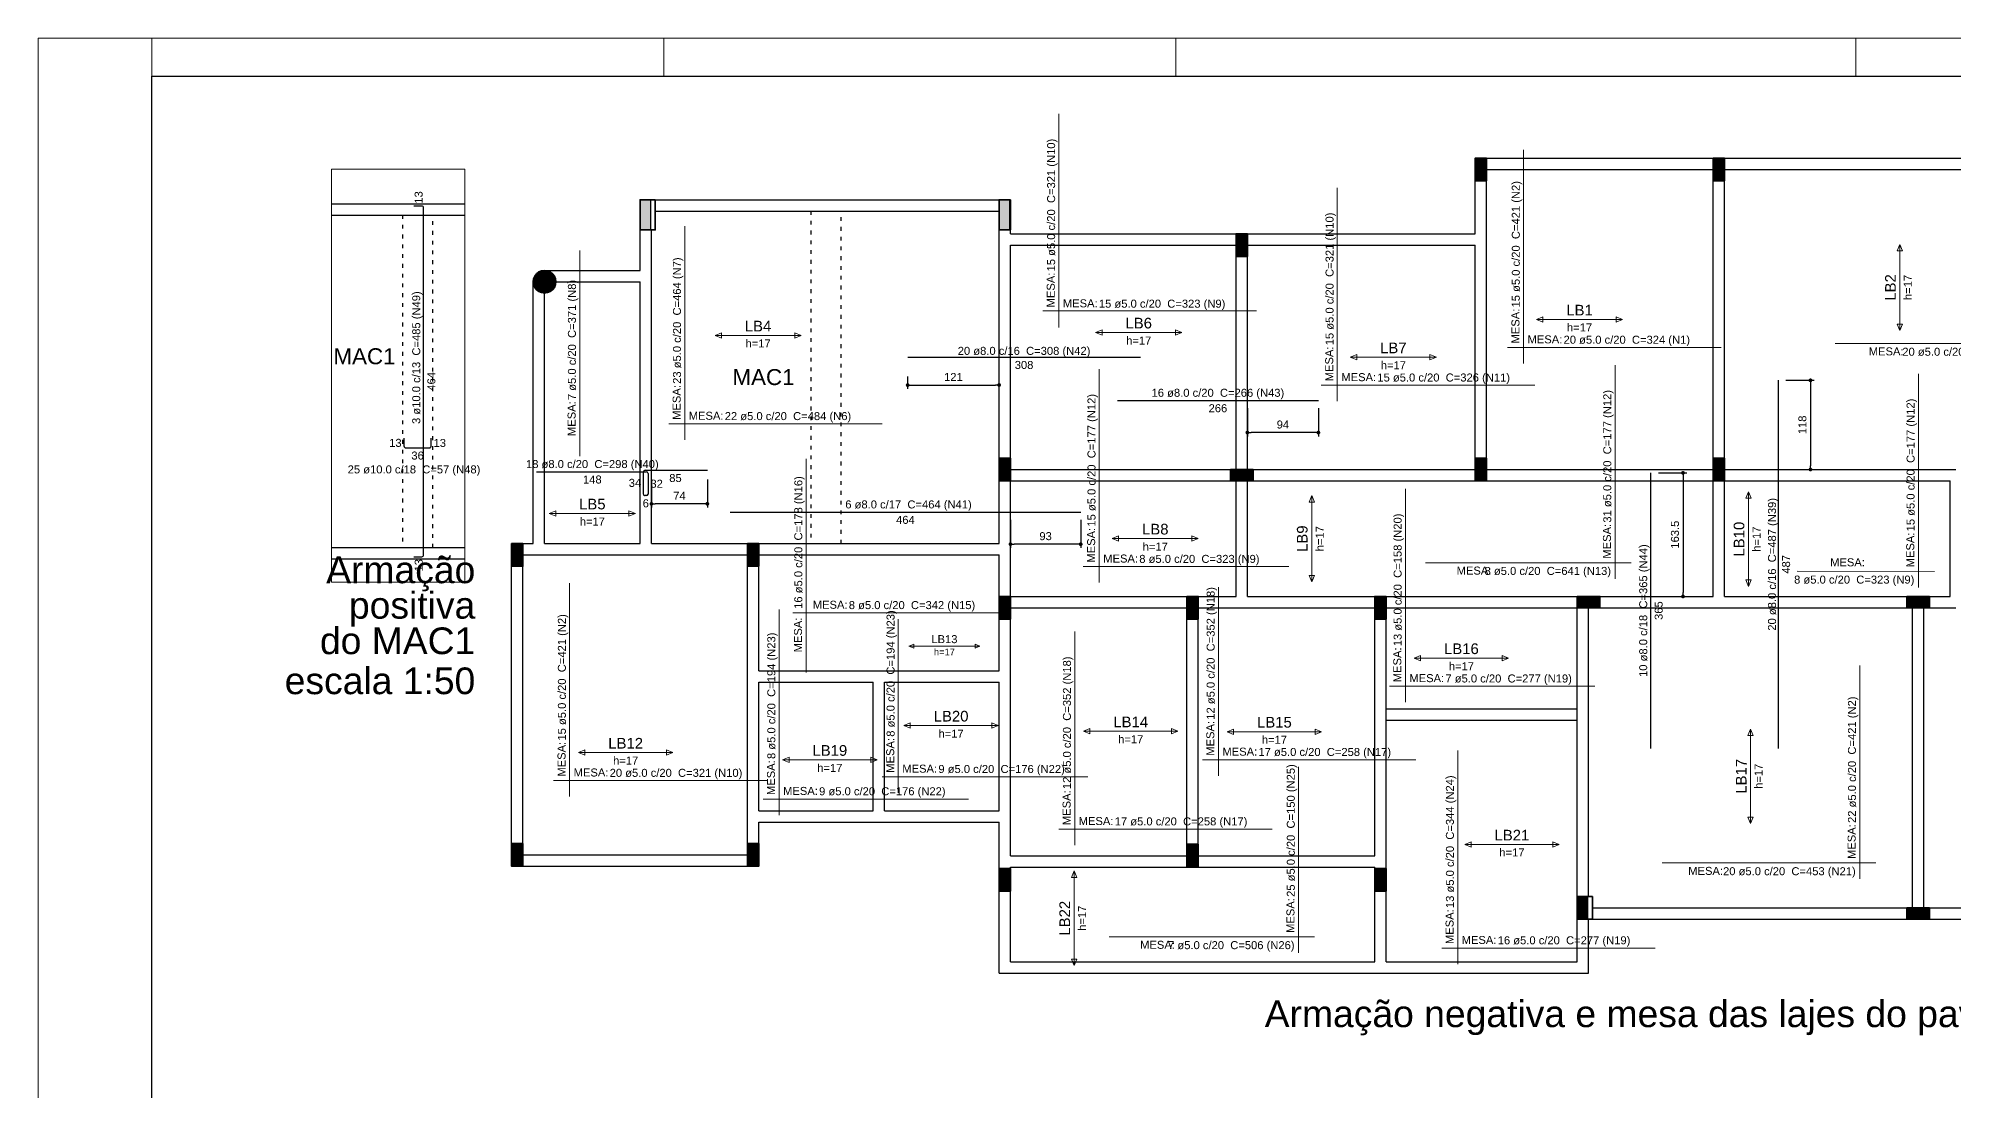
# Model space of a CAD drawing. Header units: millimetres. Extents: x 0 to 84.1, y 0 to 59.4.
# Drawn here: x 0 to 50.7, y 31.5 to 59.4 of the extents above; entities that cross this region are included whole.
import ezdxf

# ---------------------------------------------------------------- set-up
doc = ezdxf.new("R2010")
doc.units = ezdxf.units.MM
doc.header["$MEASUREMENT"] = 0
doc.linetypes.add('Dashed', pattern=[0.75, 0.5, -0.25])
doc.linetypes.add('DOT2', pattern=[3.175, 0, -3.175])
doc.layers.get('0').update_dxf_attribs({"color": 1, "lineweight": 13})
for name, color, linetype, lineweight in [('Descrição da armadura', 2, 'Continuous', 20), ('DT-Textos', 2, 'Continuous', 20), ('DT-Título', 3, 'Continuous', 25), ('FO-Pilares', 5, 'Continuous', 35), ('FO-Regiões maciças', 3, 'Dashed', 25), ('FO-Vigas', 3, 'Continuous', 25), ('FOLHA EXTERNA', 1, 'Continuous', 13), ('Folha_padrão', 3, 'Continuous', 25), ('Textos armaduras', 1, 'Continuous', 13)]:
    doc.layers.add(name, color=color, linetype=linetype, lineweight=lineweight)
for name, color, linetype in [('DT-Armadura negativa', 170, 'Continuous'), ('DT-Armadura positiva', 170, 'Continuous'), ('DT-Cotas', 12, 'Continuous'), ('FO-Hachuras dos pilares', 18, 'Continuous')]:
    doc.layers.add(name, color=color, linetype=linetype)
doc.styles.add('Arial', font='')
doc.styles.get('Arial').set_extended_font_data('Arial')
doc.dimstyles.new('UM_50.000000', dxfattribs={"dimtxt": 0.18, "dimasz": 0.1, "dimexe": 0.1, "dimexo": 0.2, "dimgap": 0, "dimtad": 1, "dimtih": 1, "dimtoh": 1, "dimdec": 1, "dimlfac": 50, "dimzin": 0, "dimdsep": 46, "dimtxsty": 'Standard', "dimcen": 0.09, "dimdle": 0.1, "dimadec": 1, "dimazin": 2, "dimtfac": 1, "dimtdec": 4, "dimtofl": 0, "dimtmove": 0, "dimatfit": 3, "dimfxl": 1, "dimtolj": 1, "dimarcsym": 0})

# ---------------------------------------------------------------- blocks, each defined once
blk = doc.blocks.new('_Dot')
at = {"color": 0, "linetype": 'ByBlock', "lineweight": -2}
blk.add_line((-0.5, 0), (-1, 0), dxfattribs=at)
at = {"color": 0, "linetype": 'ByBlock', "const_width": 0.5}
blk.add_lwpolyline([(-0.25, 0, 1), (0.25, 0, 1)], format="xyb", close=True, dxfattribs=at)
blk = doc.blocks.new('*D6')
at = {"layer": 'Defpoints', "color": 0}
for p in [(23.006, 50.647), (25.426, 50.224), (25.426, 50.224)]:
    blk.add_point(p, dxfattribs=at)
at = {"layer": 'DT-Cotas', "color": 0, "lineweight": -2}
for p, q in [((23.006, 50.447), (23.006, 50.124)), ((23.106, 50.224), (25.326, 50.224))]:
    blk.add_line(p, q, dxfattribs=at)
at = {"layer": 'DT-Cotas', "color": 0, "lineweight": -2, "xscale": 0.1, "yscale": 0.1, "zscale": 0.1, "rotation": 180}
blk.add_blockref('_Dot', (23.006, 50.224), dxfattribs=at)
at = {"layer": 'DT-Cotas', "color": 0, "lineweight": -2, "xscale": 0.1, "yscale": 0.1, "zscale": 0.1}
blk.add_blockref('_Dot', (25.426, 50.224), dxfattribs=at)
at = {"layer": 'DT-Cotas', "insert": (24.216, 50.436), "char_height": 0.2118, "attachment_point": 5, "style": 'Arial'}
blk.add_mtext('\\A1;121', dxfattribs=at)
blk = doc.blocks.new('*D7')
at = {"layer": 'Defpoints', "color": 0}
for p in [(46.049, 50.349), (46.049, 47.989), (46.897, 47.989)]:
    blk.add_point(p, dxfattribs=at)
at = {"layer": 'DT-Cotas', "color": 0, "lineweight": -2}
for p, q in [((46.249, 50.349), (46.997, 50.349)), ((46.897, 50.249), (46.897, 48.089)), ((46.249, 47.989), (46.997, 47.989))]:
    blk.add_line(p, q, dxfattribs=at)
at = {"layer": 'DT-Cotas', "color": 0, "lineweight": -2, "xscale": 0.1, "yscale": 0.1, "zscale": 0.1}
for p, rotation in [((46.897, 50.349), 90), ((46.897, 47.989), 270)]:
    blk.add_blockref('_Dot', p, dxfattribs=dict(at, rotation=rotation))
at = {"layer": 'DT-Cotas', "insert": (46.685, 49.169), "char_height": 0.2118, "attachment_point": 5, "rotation": 90, "style": 'Arial'}
blk.add_mtext('\\A1;118', dxfattribs=at)
blk = doc.blocks.new('*D8')
at = {"layer": 'Defpoints', "color": 0}
for p in [(16.226, 47.927), (17.706, 47.927), (16.226, 47.08)]:
    blk.add_point(p, dxfattribs=at)
at = {"layer": 'DT-Cotas', "color": 0, "lineweight": -2}
for p, q in [((16.226, 47.727), (16.226, 46.98)), ((17.706, 47.727), (17.706, 46.98)), ((17.606, 47.08), (16.326, 47.08))]:
    blk.add_line(p, q, dxfattribs=at)
at = {"layer": 'DT-Cotas', "color": 0, "lineweight": -2, "xscale": 0.1, "yscale": 0.1, "zscale": 0.1, "rotation": 180}
blk.add_blockref('_Dot', (16.226, 47.08), dxfattribs=at)
at = {"layer": 'DT-Cotas', "color": 0, "lineweight": -2, "xscale": 0.1, "yscale": 0.1, "zscale": 0.1}
blk.add_blockref('_Dot', (17.706, 47.08), dxfattribs=at)
at = {"layer": 'DT-Cotas', "insert": (16.966, 47.292), "char_height": 0.2118, "attachment_point": 5, "rotation": 0.0057, "style": 'Arial'}
blk.add_mtext('\\A1;74', dxfattribs=at)
blk = doc.blocks.new('*D9')
at = {"layer": 'Defpoints', "color": 0}
for p in [(25.726, 46.859), (27.586, 46.859), (25.726, 46.012)]:
    blk.add_point(p, dxfattribs=at)
at = {"layer": 'DT-Cotas', "color": 0, "lineweight": -2}
for p, q in [((25.726, 46.659), (25.726, 45.912)), ((27.586, 46.659), (27.586, 45.912)), ((27.486, 46.012), (25.826, 46.012))]:
    blk.add_line(p, q, dxfattribs=at)
at = {"layer": 'DT-Cotas', "color": 0, "lineweight": -2, "xscale": 0.1, "yscale": 0.1, "zscale": 0.1, "rotation": 180}
blk.add_blockref('_Dot', (25.726, 46.012), dxfattribs=at)
at = {"layer": 'DT-Cotas', "color": 0, "lineweight": -2, "xscale": 0.1, "yscale": 0.1, "zscale": 0.1}
blk.add_blockref('_Dot', (27.586, 46.012), dxfattribs=at)
at = {"layer": 'DT-Cotas', "insert": (26.656, 46.223), "char_height": 0.2118, "attachment_point": 5, "rotation": 0.0057, "style": 'Arial'}
blk.add_mtext('\\A1;93', dxfattribs=at)
blk = doc.blocks.new('*D10')
at = {"layer": 'Defpoints', "color": 0}
for p in [(31.996, 49.813), (33.876, 49.813), (31.996, 48.966)]:
    blk.add_point(p, dxfattribs=at)
at = {"layer": 'DT-Cotas', "color": 0, "lineweight": -2}
for p, q in [((31.996, 49.613), (31.996, 48.866)), ((33.876, 49.613), (33.876, 48.866)), ((33.776, 48.966), (32.096, 48.966))]:
    blk.add_line(p, q, dxfattribs=at)
at = {"layer": 'DT-Cotas', "color": 0, "lineweight": -2, "xscale": 0.1, "yscale": 0.1, "zscale": 0.1, "rotation": 180}
blk.add_blockref('_Dot', (31.996, 48.966), dxfattribs=at)
at = {"layer": 'DT-Cotas', "color": 0, "lineweight": -2, "xscale": 0.1, "yscale": 0.1, "zscale": 0.1}
blk.add_blockref('_Dot', (33.876, 48.966), dxfattribs=at)
at = {"layer": 'DT-Cotas', "insert": (32.936, 49.178), "char_height": 0.2118, "attachment_point": 5, "rotation": 0.0057, "style": 'Arial'}
blk.add_mtext('\\A1;94', dxfattribs=at)
blk = doc.blocks.new('*D11')
at = {"layer": 'Defpoints', "color": 0}
for p in [(42.676, 47.899), (42.676, 44.629), (43.524, 44.629)]:
    blk.add_point(p, dxfattribs=at)
at = {"layer": 'DT-Cotas', "color": 0, "lineweight": -2}
for p, q in [((42.876, 47.899), (43.624, 47.899)), ((43.524, 47.799), (43.524, 44.729)), ((42.876, 44.629), (43.624, 44.629))]:
    blk.add_line(p, q, dxfattribs=at)
at = {"layer": 'DT-Cotas', "color": 0, "lineweight": -2, "xscale": 0.1, "yscale": 0.1, "zscale": 0.1}
for p, rotation in [((43.524, 47.899), 90), ((43.524, 44.629), 270)]:
    blk.add_blockref('_Dot', p, dxfattribs=dict(at, rotation=rotation))
at = {"layer": 'DT-Cotas', "insert": (43.312, 46.264), "char_height": 0.2118, "attachment_point": 5, "rotation": 90, "style": 'Arial'}
blk.add_mtext('\\A1;163.5', dxfattribs=at)

msp = doc.modelspace()

# ---------------------------------------------------------------- hatches: boundary and pattern name
at = {"layer": 'FO-Hachuras dos pilares', "linetype": 'Continuous'}
for points in [[(38.3064, 56.2287), (38.0264, 56.2287), (38.0264, 55.6287), (38.3064, 55.6287), (38.3064, 56.2287)], [(44.6064, 56.2287), (44.3264, 56.2287), (44.3264, 55.6287), (44.6064, 55.6287), (44.6064, 56.2287)], [(16.2064, 55.1287), (15.9264, 55.1287), (15.9264, 54.3287), (16.2064, 54.3287), (16.2064, 55.1287)], [(25.7064, 55.1287), (25.4264, 55.1287), (25.4264, 54.3287), (25.7064, 54.3287), (25.7064, 55.1287)], [(31.9864, 54.2287), (31.7064, 54.2287), (31.7064, 53.6287), (31.9864, 53.6287), (31.9864, 54.2287)], [(13.6964, 52.9587), (13.6862, 53.0364), (13.6562, 53.1087), (13.6085, 53.1709), (13.5464, 53.2186), (13.474, 53.2485), (13.3964, 53.2587), (13.3187, 53.2485), (13.2464, 53.2186), (13.1842, 53.1709), (13.1366, 53.1087), (13.1066, 53.0364), (13.0964, 52.9587), (13.1066, 52.8811), (13.1366, 52.8087), (13.1842, 52.7466), (13.2464, 52.6989), (13.3187, 52.669), (13.3964, 52.6587), (13.474, 52.669), (13.5464, 52.6989), (13.6085, 52.7466), (13.6562, 52.8087), (13.6862, 52.8811)], [(25.7064, 48.2887), (25.4264, 48.2887), (25.4264, 47.6887), (25.7064, 47.6887), (25.7064, 48.2887)], [(38.3064, 48.2887), (38.0264, 48.2887), (38.0264, 47.6887), (38.3064, 47.6887), (38.3064, 48.2887)], [(44.6064, 48.2887), (44.3264, 48.2887), (44.3264, 47.6887), (44.6064, 47.6887), (44.6064, 48.2887)], [(32.1464, 47.9687), (31.5464, 47.9687), (31.5464, 47.6887), (32.1464, 47.6887), (32.1464, 47.9687)], [(12.8064, 46.0287), (12.5264, 46.0287), (12.5264, 45.4287), (12.8064, 45.4287), (12.8064, 46.0287)], [(19.0664, 46.0287), (18.7864, 46.0287), (18.7864, 45.4287), (19.0664, 45.4287), (19.0664, 46.0287)], [(25.7064, 44.6287), (25.4264, 44.6287), (25.4264, 44.0287), (25.7064, 44.0287), (25.7064, 44.6287)], [(30.6964, 44.6287), (30.4164, 44.6287), (30.4164, 44.0287), (30.6964, 44.0287), (30.6964, 44.6287)], [(35.6664, 44.6287), (35.3864, 44.6287), (35.3864, 44.0287), (35.6664, 44.0287), (35.6664, 44.6287)], [(41.3264, 44.3487), (41.3264, 44.4887), (41.3264, 44.6287), (41.0264, 44.6287), (40.7264, 44.6287), (40.7264, 44.4887), (40.7264, 44.3487), (41.0264, 44.3487)], [(49.4464, 44.6287), (49.4464, 44.4887), (49.4464, 44.3487), (49.7464, 44.3487), (50.0464, 44.3487), (50.0464, 44.4887), (50.0464, 44.6287), (49.7464, 44.6287)], [(12.8064, 38.0887), (12.5264, 38.0887), (12.5264, 37.4887), (12.8064, 37.4887), (12.8064, 38.0887)], [(19.0664, 38.0887), (18.7864, 38.0887), (18.7864, 37.4887), (19.0664, 37.4887), (19.0664, 38.0887)], [(30.6864, 38.0687), (30.4064, 38.0687), (30.4064, 37.4687), (30.6864, 37.4687), (30.6864, 38.0687)], [(25.7064, 37.4287), (25.4264, 37.4287), (25.4264, 36.8287), (25.7064, 36.8287), (25.7064, 37.4287)], [(35.6664, 37.4287), (35.3864, 37.4287), (35.3864, 36.8287), (35.6664, 36.8287), (35.6664, 37.4287)], [(41.0064, 36.6887), (40.7264, 36.6887), (40.7264, 36.0887), (41.0064, 36.0887), (41.0064, 36.6887)], [(50.0464, 36.3687), (49.4464, 36.3687), (49.4464, 36.0887), (50.0464, 36.0887), (50.0464, 36.3687)]]:
    msp.add_hatch(color=256, dxfattribs=at).paths.add_polyline_path(points)

# ---------------------------------------------------------------- linework, layer by layer
at = {"layer": 'DT-Armadura negativa'}
for p, q in [((23.0064, 50.9587), (29.1664, 50.9587)), ((46.0493, 40.6087), (46.0493, 50.3487)), ((28.5564, 49.8133), (33.8764, 49.8133)), ((13.1864, 47.927), (16.0964, 47.927)), ((16.0164, 47.337), (16.0164, 47.927)), ((16.0564, 47.967), (17.7064, 47.967)), ((16.1364, 47.887), (16.1364, 47.337)), ((42.6764, 40.6087), (42.6764, 47.8987)), ((16.0964, 47.297), (16.0564, 47.297)), ((18.3064, 46.8587), (27.5864, 46.8587))]:
    msp.add_line(p, q, dxfattribs=at)
for centre, start, end in [((16.0564, 47.927), 90, 179.99998), ((16.0964, 47.887), 0, 90), ((16.0564, 47.337), 179.99998, 270.00002), ((16.0964, 47.337), 270.00002, 0)]:
    msp.add_arc(centre, 0.04, start, end, dxfattribs=at)
at = {"layer": 'DT-Armadura positiva'}
for p, q in [((10.1467, 54.9613), (9.9367, 54.9613)), ((10.1967, 45.7313), (10.1967, 54.9113)), ((9.6767, 48.8208), (9.6767, 48.6108)), ((10.3967, 48.6108), (10.3967, 48.8208)), ((9.7267, 48.5608), (10.3467, 48.5608)), ((9.9367, 45.6813), (10.1467, 45.6813))]:
    msp.add_line(p, q, dxfattribs=at)
for centre, start, end in [((10.1467, 54.9113), 0.00002, 89.99997), ((9.7267, 48.6108), 180, 270), ((10.3467, 48.6108), 270, 0), ((10.1467, 45.7313), 269.99998, 0.00002)]:
    msp.add_arc(centre, 0.05, start, end, dxfattribs=at)
at = {"layer": 'DT-Textos'}
for p, q in [((27.0072, 51.7481), (27.0072, 57.4)), ((39.3039, 50.7938), (39.3039, 56.4457)), ((34.376, 49.7938), (34.376, 55.4457)), ((17.1059, 48.7726), (17.1059, 54.4245)), ((14.3264, 48.3432), (14.3264, 53.7832)), ((49.2614, 53.9454), (49.1908, 53.7759)), ((49.1908, 53.7759), (49.332, 53.7759)), ((49.332, 53.7759), (49.2614, 53.9454)), ((49.2614, 52.2313), (49.2614, 53.3806)), ((26.5836, 52.187), (32.2355, 52.187)), ((39.8165, 52.0293), (39.6471, 51.9587)), ((39.6471, 51.9587), (39.8165, 51.8881)), ((39.8165, 51.8881), (39.8165, 52.0293)), ((40.2119, 51.9587), (41.3612, 51.9587)), ((41.926, 51.9587), (41.7565, 52.0293)), ((41.7565, 52.0293), (41.7565, 51.8881)), ((41.7565, 51.8881), (41.926, 51.9587)), ((49.332, 51.8359), (49.1908, 51.8359)), ((49.1908, 51.8359), (49.2614, 51.6665)), ((49.2614, 51.6665), (49.332, 51.8359)), ((18.0773, 51.6078), (17.9079, 51.5372)), ((17.9079, 51.5372), (18.0773, 51.4666)), ((18.0773, 51.4666), (18.0773, 51.6078)), ((18.4727, 51.5372), (19.622, 51.5372)), ((20.1868, 51.5372), (20.0173, 51.6078)), ((20.0173, 51.6078), (20.0173, 51.4666)), ((20.0173, 51.4666), (20.1868, 51.5372)), ((28.1505, 51.6824), (27.9811, 51.6118)), ((27.9811, 51.6118), (28.1505, 51.5412)), ((28.1505, 51.5412), (28.1505, 51.6824)), ((28.5459, 51.6118), (29.6952, 51.6118)), ((30.26, 51.6118), (30.0905, 51.6824)), ((30.0905, 51.6824), (30.0905, 51.5412)), ((30.0905, 51.5412), (30.26, 51.6118)), ((38.8803, 51.2174), (44.5322, 51.2174)), ((53.2042, 51.3233), (47.5523, 51.3233)), ((34.8886, 51.0293), (34.7191, 50.9587)), ((34.7191, 50.9587), (34.8886, 50.8881)), ((34.8886, 50.8881), (34.8886, 51.0293)), ((35.2839, 50.9587), (36.4332, 50.9587)), ((36.998, 50.9587), (36.8286, 51.0293)), ((36.8286, 51.0293), (36.8286, 50.8881)), ((36.8286, 50.8881), (36.998, 50.9587)), ((41.7256, 45.0984), (41.7256, 50.7503)), ((28.076, 44.9938), (28.076, 50.6457)), ((33.9524, 50.2174), (39.6043, 50.2174)), ((49.7525, 44.8695), (49.7525, 50.5214)), ((16.6823, 49.1962), (22.3342, 49.1962)), ((20.3173, 42.6196), (20.3173, 48.2715)), ((33.6988, 47.2969), (33.6282, 47.1275)), ((33.7694, 47.1275), (33.6988, 47.2969)), ((36.1772, 41.8288), (36.1772, 47.4807)), ((45.2577, 47.3962), (45.1871, 47.2268)), ((45.1871, 47.2268), (45.3283, 47.2268)), ((45.3283, 47.2268), (45.2577, 47.3962)), ((13.6914, 46.8936), (13.5219, 46.823)), ((13.5219, 46.823), (13.6914, 46.7524)), ((13.6914, 46.7524), (13.6914, 46.8936)), ((14.0867, 46.823), (15.236, 46.823)), ((15.8008, 46.823), (15.6314, 46.8936)), ((15.6314, 46.8936), (15.6314, 46.7524)), ((15.6314, 46.7524), (15.8008, 46.823)), ((33.6282, 47.1275), (33.7694, 47.1275)), ((33.6988, 45.5828), (33.6988, 46.7321)), ((45.2577, 45.4606), (45.2577, 46.8314)), ((28.5886, 46.2293), (28.4191, 46.1587)), ((28.4191, 46.1587), (28.5886, 46.0881)), ((28.5886, 46.0881), (28.5886, 46.2293)), ((28.9839, 46.1587), (30.1332, 46.1587)), ((30.698, 46.1587), (30.5286, 46.2293)), ((30.5286, 46.2293), (30.5286, 46.0881)), ((30.5286, 46.0881), (30.698, 46.1587)), ((27.6524, 45.4174), (33.0925, 45.4174)), ((33.7694, 45.1874), (33.6282, 45.1874)), ((33.6282, 45.1874), (33.6988, 45.018)), ((33.6988, 45.018), (33.7694, 45.1874)), ((42.1492, 45.522), (36.7091, 45.522)), ((50.1761, 45.2931), (46.5471, 45.2981)), ((14.0606, 39.3316), (14.0606, 44.9835)), ((31.229, 39.8838), (31.229, 44.8755)), ((45.3283, 45.0653), (45.1871, 45.0653)), ((45.1871, 45.0653), (45.2577, 44.8958)), ((45.2577, 44.8958), (45.3283, 45.0653)), ((19.6032, 38.8438), (19.6032, 44.2839)), ((19.9648, 44.1943), (25.4049, 44.1943)), ((22.7587, 39.433), (22.7587, 44.0272)), ((27.426, 38.0467), (27.426, 43.6985)), ((23.1664, 43.3637), (23.0394, 43.3107)), ((23.0394, 43.3107), (23.1664, 43.2577)), ((23.1664, 43.2577), (23.1664, 43.3637)), ((23.4634, 43.3107), (24.4914, 43.3107)), ((24.9154, 43.3107), (24.7884, 43.3637)), ((24.7884, 43.3637), (24.7884, 43.2577)), ((24.7884, 43.2577), (24.9154, 43.3107)), ((36.579, 43.0643), (36.4096, 42.9937)), ((36.4096, 42.9937), (36.579, 42.9231)), ((36.579, 42.9231), (36.579, 43.0643)), ((36.9744, 42.9937), (38.3452, 42.9937)), ((38.91, 42.9937), (38.7405, 43.0643)), ((38.7405, 43.0643), (38.7405, 42.9231)), ((38.7405, 42.9231), (38.91, 42.9937)), ((48.201, 37.1515), (48.201, 42.8033)), ((35.7536, 42.2524), (41.1937, 42.2524)), ((23.074, 41.28), (22.9046, 41.2094)), ((22.9046, 41.2094), (23.074, 41.1388)), ((23.074, 41.1388), (23.074, 41.28)), ((23.4694, 41.2094), (24.8402, 41.2094)), ((25.405, 41.2094), (25.2356, 41.28)), ((25.2356, 41.28), (25.2356, 41.1388)), ((25.2356, 41.1388), (25.405, 41.2094)), ((27.8278, 41.1306), (27.6584, 41.06)), ((27.6584, 41.06), (27.8278, 40.9894)), ((27.8278, 40.9894), (27.8278, 41.1306)), ((28.2232, 41.06), (29.594, 41.06)), ((30.1588, 41.06), (29.9893, 41.1306)), ((29.9893, 41.1306), (29.9893, 40.9894)), ((29.9893, 40.9894), (30.1588, 41.06)), ((31.6308, 41.1193), (31.4614, 41.0487)), ((31.6308, 40.9781), (31.6308, 41.1193)), ((33.9618, 41.0487), (33.7924, 41.1193)), ((33.7924, 41.1193), (33.7924, 40.9781)), ((45.3114, 41.1188), (45.2408, 40.9494)), ((45.382, 40.9494), (45.3114, 41.1188)), ((14.4624, 40.5671), (14.293, 40.4965)), ((14.4624, 40.4259), (14.4624, 40.5671)), ((16.7934, 40.4965), (16.6239, 40.5671)), ((16.6239, 40.5671), (16.6239, 40.4259)), ((31.4614, 41.0487), (31.6308, 40.9781)), ((32.0262, 41.0487), (33.397, 41.0487)), ((33.7924, 40.9781), (33.9618, 41.0487)), ((37.561, 34.8997), (37.561, 40.5516)), ((45.2408, 40.9494), (45.382, 40.9494)), ((45.3114, 39.1832), (45.3114, 40.554)), ((14.293, 40.4965), (14.4624, 40.4259)), ((14.8578, 40.4965), (16.2286, 40.4965)), ((16.6239, 40.4259), (16.7934, 40.4965)), ((19.8658, 40.3729), (19.6963, 40.3023)), ((19.6963, 40.3023), (19.8658, 40.2317)), ((19.8658, 40.2317), (19.8658, 40.3729)), ((20.2611, 40.3023), (21.6319, 40.3023)), ((22.1967, 40.3023), (22.0273, 40.3729)), ((22.0273, 40.3729), (22.0273, 40.2317)), ((22.0273, 40.2317), (22.1967, 40.3023)), ((30.8054, 40.3074), (36.4573, 40.3074)), ((33.3506, 35.195), (33.3506, 40.1171)), ((13.637, 39.7552), (19.2889, 39.7552)), ((22.3351, 39.8566), (27.7752, 39.8566)), ((19.1796, 39.2674), (24.6197, 39.2674)), ((45.382, 38.7878), (45.2408, 38.7878)), ((45.2408, 38.7878), (45.3114, 38.6184)), ((45.3114, 38.6184), (45.382, 38.7878)), ((27.0024, 38.4703), (32.6543, 38.4703)), ((37.9156, 38.1354), (37.7461, 38.0648)), ((37.7461, 38.0648), (37.9156, 37.9942)), ((37.9156, 37.9942), (37.9156, 38.1354)), ((38.3109, 38.0648), (39.6817, 38.0648)), ((40.2465, 38.0648), (40.0771, 38.1354)), ((40.0771, 38.1354), (40.0771, 37.9942)), ((40.0771, 37.9942), (40.2465, 38.0648)), ((48.6246, 37.5751), (42.9727, 37.5751)), ((27.4093, 37.3632), (27.3387, 37.1937)), ((27.3387, 37.1937), (27.4799, 37.1937)), ((27.4799, 37.1937), (27.4093, 37.3632)), ((27.4093, 35.4276), (27.4093, 36.7984)), ((33.7742, 35.6186), (28.3341, 35.6186)), ((27.4799, 35.0322), (27.3387, 35.0322)), ((27.3387, 35.0322), (27.4093, 34.8628)), ((27.4093, 34.8628), (27.4799, 35.0322)), ((37.1374, 35.3233), (42.7893, 35.3233))]:
    msp.add_line(p, q, dxfattribs=at)
msp.add_lwpolyline([(7.7598, 55.9406), (11.2909, 55.9406), (11.2909, 45.0058), (7.7598, 45.0058)], close=True, dxfattribs=at)
for points in [[(49.2614, 53.3806), (49.2614, 53.9454)], [(49.2614, 52.2313), (49.2614, 51.6665)], [(40.2119, 51.9587), (39.6471, 51.9587)], [(41.3612, 51.9587), (41.926, 51.9587)], [(18.4727, 51.5372), (17.9079, 51.5372)], [(19.622, 51.5372), (20.1868, 51.5372)], [(28.5459, 51.6118), (27.9811, 51.6118)], [(29.6952, 51.6118), (30.26, 51.6118)], [(35.2839, 50.9587), (34.7191, 50.9587)], [(36.4332, 50.9587), (36.998, 50.9587)], [(33.6988, 46.7321), (33.6988, 47.2969)], [(45.2577, 46.8314), (45.2577, 47.3962)], [(14.0867, 46.823), (13.5219, 46.823)], [(15.236, 46.823), (15.8008, 46.823)], [(28.9839, 46.1587), (28.4191, 46.1587)], [(30.1332, 46.1587), (30.698, 46.1587)], [(33.6988, 45.5828), (33.6988, 45.018)], [(45.2577, 45.4606), (45.2577, 44.8958)], [(23.4634, 43.3107), (23.0394, 43.3107)], [(24.4914, 43.3107), (24.9154, 43.3107)], [(36.9744, 42.9937), (36.4096, 42.9937)], [(38.3452, 42.9937), (38.91, 42.9937)], [(23.4694, 41.2094), (22.9046, 41.2094)], [(24.8402, 41.2094), (25.405, 41.2094)], [(28.2232, 41.06), (27.6584, 41.06)], [(29.594, 41.06), (30.1588, 41.06)], [(45.3114, 40.554), (45.3114, 41.1188)], [(32.0262, 41.0487), (31.4614, 41.0487)], [(33.397, 41.0487), (33.9618, 41.0487)], [(14.8578, 40.4965), (14.293, 40.4965)], [(16.2286, 40.4965), (16.7934, 40.4965)], [(20.2611, 40.3023), (19.6963, 40.3023)], [(21.6319, 40.3023), (22.1967, 40.3023)], [(45.3114, 39.1832), (45.3114, 38.6184)], [(38.3109, 38.0648), (37.7461, 38.0648)], [(39.6817, 38.0648), (40.2465, 38.0648)], [(27.4093, 36.7984), (27.4093, 37.3632)], [(27.4093, 35.4276), (27.4093, 34.8628)]]:
    msp.add_lwpolyline(points, dxfattribs=at)
at = {"layer": 'FO-Hachuras dos pilares'}
for p, q in [((38.3064, 55.6287), (38.3064, 56.2287)), ((44.6064, 55.6287), (44.6064, 56.2287)), ((16.2064, 54.3287), (16.2064, 55.1287)), ((25.7064, 54.3287), (25.7064, 55.1287)), ((31.7064, 54.2287), (31.7064, 53.6287)), ((31.9864, 53.6287), (31.9864, 54.2287)), ((25.7064, 47.6887), (25.7064, 48.2887)), ((38.3064, 47.6887), (38.3064, 48.2887)), ((44.6064, 47.6887), (44.6064, 48.2887)), ((32.1464, 47.9687), (31.5464, 47.9687)), ((12.8064, 45.4287), (12.8064, 46.0287)), ((18.7864, 46.0287), (18.7864, 45.4287)), ((25.7064, 44.0287), (25.7064, 44.6287)), ((30.4164, 44.6287), (30.4164, 44.0287)), ((35.3864, 44.6287), (35.3864, 44.0287)), ((40.7264, 44.3487), (41.3264, 44.3487)), ((49.4464, 44.3487), (50.0464, 44.3487)), ((12.8064, 37.4887), (12.8064, 38.0887)), ((18.7864, 38.0887), (18.7864, 37.4887)), ((30.4064, 38.0687), (30.4064, 37.4687)), ((30.6864, 37.4687), (30.6864, 38.0687)), ((25.7064, 36.8287), (25.7064, 37.4287)), ((35.3864, 37.4287), (35.3864, 36.8287)), ((41.0064, 36.0887), (41.0064, 36.6887)), ((50.0464, 36.3687), (49.4464, 36.3687))]:
    msp.add_line(p, q, dxfattribs=at)
at = {"layer": 'FO-Pilares'}
for points in [[(38.3264, 56.2287), (38.0264, 56.2287), (38.0264, 55.6287), (38.3264, 55.6287), (38.3264, 56.2287)], [(44.6264, 56.2287), (44.3264, 56.2287), (44.3264, 55.6287), (44.6264, 55.6287), (44.6264, 56.2287)], [(16.3264, 55.1287), (15.9264, 55.1287), (15.9264, 54.3287), (16.3264, 54.3287), (16.3264, 55.1287)], [(25.7264, 55.1287), (25.4264, 55.1287), (25.4264, 54.3287), (25.7264, 54.3287), (25.7264, 55.1287)], [(31.6964, 53.6287), (31.9964, 53.6287), (31.9964, 54.2287), (31.6964, 54.2287), (31.6964, 53.6287)], [(13.6964, 52.9587), (13.6862, 53.0364), (13.6562, 53.1087), (13.6085, 53.1709), (13.5464, 53.2186), (13.474, 53.2485), (13.3964, 53.2587), (13.3187, 53.2485), (13.2464, 53.2186), (13.1842, 53.1709), (13.1366, 53.1087), (13.1066, 53.0364), (13.0964, 52.9587), (13.1066, 52.8811), (13.1366, 52.8087), (13.1842, 52.7466), (13.2464, 52.6989), (13.3187, 52.669), (13.3964, 52.6587), (13.474, 52.669), (13.5464, 52.6989), (13.6085, 52.7466), (13.6562, 52.8087), (13.6862, 52.8811), (13.6964, 52.9587)], [(25.7264, 48.2887), (25.4264, 48.2887), (25.4264, 47.6887), (25.7264, 47.6887), (25.7264, 48.2887)], [(38.3264, 48.2887), (38.0264, 48.2887), (38.0264, 47.6887), (38.3264, 47.6887), (38.3264, 48.2887)], [(44.6264, 48.2887), (44.3264, 48.2887), (44.3264, 47.6887), (44.6264, 47.6887), (44.6264, 48.2887)], [(31.5464, 47.9887), (31.5464, 47.6887), (32.1464, 47.6887), (32.1464, 47.9887), (31.5464, 47.9887)], [(12.8264, 46.0287), (12.5264, 46.0287), (12.5264, 45.4287), (12.8264, 45.4287), (12.8264, 46.0287)], [(18.7664, 45.4287), (19.0664, 45.4287), (19.0664, 46.0287), (18.7664, 46.0287), (18.7664, 45.4287)], [(25.7264, 44.6287), (25.4264, 44.6287), (25.4264, 44.0287), (25.7264, 44.0287), (25.7264, 44.6287)], [(30.3964, 44.0287), (30.6964, 44.0287), (30.6964, 44.6287), (30.3964, 44.6287), (30.3964, 44.0287)], [(35.3664, 44.0287), (35.6664, 44.0287), (35.6664, 44.6287), (35.3664, 44.6287), (35.3664, 44.0287)], [(41.3264, 44.3287), (41.3264, 44.4787), (41.3264, 44.6287), (41.0264, 44.6287), (40.7264, 44.6287), (40.7264, 44.4787), (40.7264, 44.3287), (41.0264, 44.3287), (41.3264, 44.3287)], [(49.4464, 44.6287), (49.4464, 44.4787), (49.4464, 44.3287), (49.7464, 44.3287), (50.0464, 44.3287), (50.0464, 44.4787), (50.0464, 44.6287), (49.7464, 44.6287), (49.4464, 44.6287)], [(12.8264, 38.0887), (12.5264, 38.0887), (12.5264, 37.4887), (12.8264, 37.4887), (12.8264, 38.0887)], [(18.7664, 37.4887), (19.0664, 37.4887), (19.0664, 38.0887), (18.7664, 38.0887), (18.7664, 37.4887)], [(30.3964, 37.4687), (30.6964, 37.4687), (30.6964, 38.0687), (30.3964, 38.0687), (30.3964, 37.4687)], [(25.7264, 37.4287), (25.4264, 37.4287), (25.4264, 36.8287), (25.7264, 36.8287), (25.7264, 37.4287)], [(35.3664, 36.8287), (35.6664, 36.8287), (35.6664, 37.4287), (35.3664, 37.4287), (35.3664, 36.8287)], [(41.1264, 36.6887), (40.7264, 36.6887), (40.7264, 36.0887), (41.1264, 36.0887), (41.1264, 36.6887)], [(49.4464, 36.3887), (49.4464, 36.0887), (50.0464, 36.0887), (50.0464, 36.3887), (49.4464, 36.3887)]]:
    msp.add_lwpolyline(points, close=True, dxfattribs=at)
at = {"layer": 'FO-Regiões maciças', "linetype": 'DOT2', "ltscale": 0.05}
for p, q in [((20.4464, 54.8287), (20.4464, 46.0287)), ((21.2464, 46.0287), (21.2464, 54.8287)), ((9.6367, 54.7213), (9.6367, 45.9213)), ((10.4367, 45.9213), (10.4367, 54.7213))]:
    msp.add_line(p, q, dxfattribs=at)
at = {"layer": 'FO-Vigas'}
for p, q in [((38.3264, 56.2287), (44.3264, 56.2287)), ((38.3264, 55.9287), (44.3264, 55.9287)), ((44.6264, 56.2287), (51.5664, 56.2287)), ((44.6264, 55.9287), (51.5664, 55.9287)), ((38.0264, 54.2287), (38.0264, 55.6287)), ((38.3264, 54.0787), (38.3264, 55.6287)), ((44.3264, 54.0787), (44.3264, 55.6287)), ((44.6264, 54.0787), (44.6264, 55.6287)), ((7.7598, 55.0213), (11.2909, 55.0213)), ((16.3264, 55.1287), (25.4264, 55.1287)), ((16.3264, 54.8287), (25.4264, 54.8287)), ((7.7598, 54.7213), (11.2909, 54.7213)), ((15.9264, 53.2587), (15.9264, 54.3287)), ((16.2264, 53.1087), (16.2264, 54.3287)), ((25.4264, 54.0787), (25.4264, 54.3287)), ((25.7264, 54.2287), (25.7264, 54.3287)), ((25.4264, 48.2887), (25.4264, 54.0787)), ((25.7264, 54.2287), (31.6964, 54.2287)), ((25.7264, 48.2887), (25.7264, 53.9287)), ((25.7264, 53.9287), (31.6964, 53.9287)), ((31.9964, 54.2287), (38.0264, 54.2287)), ((31.9964, 53.9287), (38.0264, 53.9287)), ((38.0264, 48.2887), (38.0264, 53.9287)), ((38.3264, 48.2887), (38.3264, 54.0787)), ((44.3264, 48.2887), (44.3264, 54.0787)), ((44.6264, 48.2887), (44.6264, 54.0787)), ((13.3964, 53.2587), (15.9264, 53.2587)), ((31.6964, 47.9887), (31.6964, 53.6287)), ((31.9964, 47.9887), (31.9964, 53.6287)), ((13.0964, 46.0287), (13.0964, 52.9587)), ((13.6964, 52.9587), (15.9264, 52.9587)), ((15.9264, 46.0287), (15.9264, 52.9587)), ((16.2264, 46.0287), (16.2264, 53.1087)), ((13.3964, 46.0287), (13.3964, 52.6587)), ((25.4264, 46.0287), (25.4264, 47.6887)), ((25.7264, 47.9887), (31.5464, 47.9887)), ((25.7264, 45.8787), (25.7264, 47.6887)), ((25.7264, 47.6887), (31.5464, 47.6887)), ((31.6964, 44.6287), (31.6964, 47.6887)), ((31.9964, 44.6287), (31.9964, 47.6887)), ((32.1464, 47.9887), (38.0264, 47.9887)), ((32.1464, 47.6887), (38.0264, 47.6887)), ((38.3264, 47.9887), (44.3264, 47.9887)), ((38.3264, 47.6887), (44.3264, 47.6887)), ((44.3264, 44.6287), (44.3264, 47.6887)), ((44.6264, 47.9887), (50.7464, 47.9887)), ((44.6264, 44.6287), (44.6264, 47.6887)), ((44.6264, 47.6887), (50.5964, 47.6887)), ((50.5964, 44.6287), (50.5964, 47.6887)), ((7.7598, 45.9213), (11.2909, 45.9213)), ((7.7598, 45.6213), (11.2909, 45.6213)), ((12.8264, 46.0287), (13.0964, 46.0287)), ((12.8264, 45.7287), (13.2464, 45.7287)), ((13.2464, 45.7287), (16.0764, 45.7287)), ((13.3964, 46.0287), (15.9264, 46.0287)), ((16.0764, 45.7287), (18.7664, 45.7287)), ((16.2264, 46.0287), (18.7664, 46.0287)), ((19.0664, 46.0287), (25.4264, 46.0287)), ((19.0664, 45.7287), (25.4264, 45.7287)), ((25.4264, 44.6287), (25.4264, 45.7287)), ((25.7264, 44.6287), (25.7264, 45.8787)), ((12.5264, 38.0887), (12.5264, 45.4287)), ((12.8264, 38.0887), (12.8264, 45.4287)), ((18.7664, 42.5087), (18.7664, 45.4287)), ((19.0664, 42.6587), (19.0664, 45.4287)), ((25.7264, 44.6287), (30.3964, 44.6287)), ((30.6964, 44.6287), (31.6964, 44.6287)), ((31.9964, 44.6287), (35.3664, 44.6287)), ((35.6664, 44.6287), (40.7264, 44.6287)), ((41.3264, 44.6287), (44.3264, 44.6287)), ((44.6264, 44.6287), (49.4464, 44.6287)), ((50.0464, 44.6287), (50.5964, 44.6287)), ((25.7264, 44.3287), (30.3964, 44.3287)), ((30.6964, 44.3287), (31.8464, 44.3287)), ((31.8464, 44.3287), (35.3664, 44.3287)), ((35.6664, 44.3287), (40.7264, 44.3287)), ((40.7264, 41.5087), (40.7264, 44.3287)), ((41.0264, 41.5087), (41.0264, 44.3287)), ((41.3264, 44.3287), (44.4764, 44.3287)), ((44.4764, 44.3287), (49.4464, 44.3287)), ((49.5964, 36.3887), (49.5964, 44.3287)), ((49.8964, 36.3887), (49.8964, 44.3287)), ((50.0464, 44.3287), (50.7464, 44.3287)), ((25.4264, 42.6587), (25.4264, 44.0287)), ((25.7264, 42.5087), (25.7264, 44.0287)), ((30.3964, 38.0687), (30.3964, 44.0287)), ((30.6964, 38.0687), (30.6964, 44.0287)), ((35.3664, 41.5087), (35.3664, 44.0287)), ((35.6664, 41.5087), (35.6664, 44.0287)), ((19.0664, 42.6587), (22.2464, 42.6587)), ((22.2464, 42.6587), (25.4264, 42.6587)), ((18.7664, 38.8087), (18.7664, 42.5087)), ((19.0664, 38.9587), (19.0664, 42.3587)), ((19.0664, 42.3587), (22.0964, 42.3587)), ((22.0964, 38.9587), (22.0964, 42.3587)), ((22.3964, 42.3587), (25.4264, 42.3587)), ((22.3964, 38.9587), (22.3964, 42.3587)), ((25.4264, 38.9587), (25.4264, 42.3587)), ((25.7264, 38.8087), (25.7264, 42.5087)), ((35.6664, 41.6587), (40.7264, 41.6587)), ((35.3664, 37.7687), (35.3664, 41.5087)), ((35.6664, 37.6187), (35.6664, 41.5087)), ((35.6664, 41.3587), (40.7264, 41.3587)), ((40.7264, 36.6887), (40.7264, 41.5087)), ((41.0264, 36.6887), (41.0264, 41.5087)), ((18.7664, 38.0887), (18.7664, 38.8087)), ((19.0664, 38.9587), (22.0964, 38.9587)), ((19.0664, 38.0887), (19.0664, 38.6587)), ((19.0664, 38.6587), (22.2464, 38.6587)), ((22.2464, 38.6587), (25.4264, 38.6587)), ((22.3964, 38.9587), (25.4264, 38.9587)), ((25.4264, 37.6187), (25.4264, 38.6587)), ((25.7264, 37.7687), (25.7264, 38.8087)), ((12.8264, 37.7887), (18.7664, 37.7887)), ((25.4264, 37.4287), (25.4264, 37.6187)), ((25.7264, 37.7687), (30.3964, 37.7687)), ((30.6964, 37.7687), (35.3664, 37.7687)), ((35.6664, 37.4287), (35.6664, 37.6187)), ((12.8264, 37.4887), (18.7664, 37.4887)), ((25.7264, 37.4287), (25.7264, 37.4687)), ((25.7264, 37.4687), (30.3964, 37.4687)), ((30.6964, 37.4687), (35.3664, 37.4687)), ((35.3664, 37.4287), (35.3664, 37.4687)), ((25.4264, 34.6587), (25.4264, 36.8287)), ((25.7264, 34.9587), (25.7264, 36.8287)), ((35.3664, 34.9587), (35.3664, 36.8287)), ((35.6664, 34.9587), (35.6664, 36.8287)), ((40.7264, 34.9587), (40.7264, 36.0887)), ((41.0264, 34.6587), (41.0264, 36.0887)), ((41.1264, 36.3887), (49.4464, 36.3887)), ((41.1264, 36.0887), (49.4464, 36.0887)), ((50.0464, 36.3887), (58.1664, 36.3887)), ((50.0464, 36.0887), (58.1664, 36.0887)), ((25.4264, 34.6587), (35.5164, 34.6587)), ((25.7264, 34.9587), (35.3664, 34.9587)), ((35.5164, 34.6587), (41.0264, 34.6587)), ((35.6664, 34.9587), (40.7264, 34.9587))]:
    msp.add_line(p, q, dxfattribs=at)
at = {"layer": 'FOLHA EXTERNA', "color": 2, "linetype": 'Continuous'}
for points in [[(0, 0), (84.1, 0), (84.1, 59.4), (0, 59.4), (0, 0)], [(3, 58.4076), (3, 59.4)], [(16.55, 59.4), (16.55, 58.4076)], [(30.1, 59.4), (30.1, 58.4076)], [(48.1, 59.4), (48.1, 58.4076)]]:
    msp.add_lwpolyline(points, dxfattribs=at)
at = {"layer": 'Folha_padrão', "color": 6, "linetype": 'Continuous'}
msp.add_lwpolyline([(3, 58.4), (83.1, 58.4), (83.1, 1), (3, 1), (3, 58.4)], dxfattribs=at)

# ---------------------------------------------------------------- texts
at = {"layer": 'Descrição da armadura', "char_height": 0.2118, "rotation": 90.00021, "line_spacing_factor": 0.9, "style": 'Arial'}
for s, insert, width, attachment_point in [('15 ø5.0 c/20  C=321 (N10)', (26.9716, 53.2307), 7.021365, 7), ('15 ø5.0 c/20  C=421 (N2)', (39.2683, 52.2764), 6.692364, 7), ('15 ø5.0 c/20  C=321 (N10)', (34.3404, 51.2764), 7.021365, 7), ('23 ø5.0 c/20  C=464 (N7)', (17.0703, 50.2552), 6.692364, 7), ('7 ø5.0 c/20  C=371 (N8)', (14.2908, 49.8257), 6.363364, 7), ('3 ø10.0 c/13  C=485 (N49)', (10.1709, 52.7043), 7.021365, 9), ('15 ø5.0 c/20  C=177 (N12)', (28.0404, 46.4764), 7.021365, 7), ('31 ø5.0 c/20  C=177 (N12)', (41.6896, 46.5814), 7.021365, 7), ('15 ø5.0 c/20  C=177 (N12)', (49.7162, 46.3521), 7.021365, 7), ('16 ø5.0 c/20  C=178 (N16)', (20.2817, 44.3002), 7.021365, 7), ('20 ø8.0 c/16  C=487 (N39)', (46.0493, 45.4787), 7.021365, 8), ('13 ø5.0 c/20  C=158 (N20)', (36.1416, 43.3114), 7.021365, 7), ('10 ø8.0 c/18  C=365 (N44)', (42.6405, 44.2537), 7.021365, 8), ('12 ø5.0 c/20  C=352 (N18)', (31.1934, 41.3664), 7.021365, 7), ('15 ø5.0 c/20  C=421 (N2)', (14.025, 40.8142), 6.692364, 7), ('8 ø5.0 c/20  C=194 (N23)', (22.7231, 40.9156), 6.692364, 7), ('8 ø5.0 c/20  C=194 (N23)', (19.5676, 40.3264), 6.692364, 7), ('12 ø5.0 c/20  C=352 (N18)', (27.3904, 39.5292), 7.021365, 7), ('22 ø5.0 c/20  C=421 (N2)', (48.1647, 38.6341), 6.692364, 7), ('25 ø5.0 c/20  C=150 (N25)', (33.3143, 36.6777), 7.021365, 7), ('13 ø5.0 c/20  C=344 (N24)', (37.5254, 36.3822), 7.021365, 7)]:
    msp.add_mtext(s, dxfattribs=dict(at, insert=insert, width=width, attachment_point=attachment_point))
at = {"layer": 'Descrição da armadura', "char_height": 0.2118, "line_spacing_factor": 0.9, "style": 'Arial'}
for s, insert, width, attachment_point in [('15 ø5.0 c/20  C=323 (N9)', (28.0666, 52.2077), 6.692364, 7), ('20 ø8.0 c/16  C=308 (N42)', (26.0864, 50.9587), 7.021365, 8), ('20 ø5.0 c/20  C=324 (N1)', (40.3633, 51.2534), 6.692364, 7), ('20 ø5.0 c/20  C=488 (N3)', (52.6743, 50.9354), 6.692364, 9), ('15 ø5.0 c/20  C=326 (N11)', (35.4354, 50.2534), 7.021365, 7), ('16 ø8.0 c/20  C=266 (N43)', (31.2165, 49.8493), 7.021365, 8), ('22 ø5.0 c/20  C=484 (N6)', (18.1653, 49.2322), 6.692364, 7), ('18 ø8.0 c/20  C=298 (N40)', (14.6615, 47.963), 7.021365, 8), ('25 ø10.0 c/18  C=57 (N48)', (11.6979, 47.8211), 7.021364, 9), ('6 ø8.0 c/17  C=464 (N41)', (23.0281, 46.8947), 6.692364, 8), ('8 ø5.0 c/20  C=323 (N9)', (29.1354, 45.4534), 6.363364, 7), ('8 ø5.0 c/20  C=641 (N13)', (41.6196, 45.1344), 6.692364, 9), ('8 ø5.0 c/20  C=323 (N9)', (49.6462, 44.9051), 6.363364, 9), ('8 ø5.0 c/20  C=342 (N15)', (21.4478, 44.2303), 6.692364, 7), ('7 ø5.0 c/20  C=277 (N19)', (37.2366, 42.2884), 6.692364, 7), ('17 ø5.0 c/20  C=258 (N17)', (32.2884, 40.3434), 7.021365, 7), ('20 ø5.0 c/20  C=321 (N10)', (15.12, 39.7912), 7.021365, 7), ('9 ø5.0 c/20  C=176 (N22)', (23.8181, 39.8926), 6.692364, 7), ('9 ø5.0 c/20  C=176 (N22)', (20.6626, 39.3034), 6.692364, 7), ('17 ø5.0 c/20  C=258 (N17)', (28.4854, 38.5062), 7.021365, 7), ('20 ø5.0 c/20  C=453 (N21)', (48.0947, 37.1871), 7.021365, 9), ('7 ø5.0 c/20  C=506 (N26)', (33.2443, 35.2307), 6.692364, 9), ('16 ø5.0 c/20  C=277 (N19)', (38.6204, 35.3592), 7.021365, 7)]:
    msp.add_mtext(s, dxfattribs=dict(at, insert=insert, width=width, attachment_point=attachment_point))
at = {"layer": 'DT-Textos', "rotation": 90.00021, "line_spacing_factor": 0.798, "style": 'Arial'}
for s, insert, char_height, width, attachment_point in [('MESA:', (26.9017, 52.2777), 0.2118, 1.2708, 7), ('LB2', (49.1552, 52.8064), 0.2824, 1.01664, 8), ('h=17', (49.5795, 52.8064), 0.2118, 1.01664, 8), ('MESA:', (39.1984, 51.3234), 0.2118, 1.2708, 7), ('MESA:', (34.2705, 50.3234), 0.2118, 1.2708, 7), ('MESA:', (17.0005, 49.3022), 0.2118, 1.2708, 7), ('MESA:', (14.2209, 48.8727), 0.2118, 1.2708, 7), ('MESA:', (27.9705, 45.5234), 0.2118, 1.2708, 7), ('LB9', (33.593, 46.1574), 0.2824, 1.01664, 8), ('h=17', (34.0163, 46.1574), 0.2118, 1.01664, 8), ('MESA:', (41.6197, 45.6284), 0.2118, 1.2708, 7), ('LB10', (45.1515, 46.1457), 0.2824, 1.35552, 8), ('h=17', (45.5758, 46.1457), 0.2118, 1.01664, 8), ('MESA:', (49.6463, 45.3991), 0.2118, 1.2708, 7), ('MESA:', (20.2118, 43.1492), 0.2118, 1.2708, 7), ('MESA:', (36.0717, 42.3584), 0.2118, 1.2708, 7), ('MESA:', (31.1235, 40.4134), 0.2118, 1.2708, 7), ('MESA:', (13.9551, 39.8612), 0.2118, 1.2708, 7), ('MESA:', (22.6532, 39.9626), 0.2118, 1.2708, 7), ('MESA:', (19.4977, 39.3734), 0.2118, 1.2708, 7), ('LB17', (45.2052, 39.8691), 0.2824, 1.35552, 8), ('h=17', (45.6295, 39.8691), 0.2118, 1.01664, 8), ('MESA:', (27.3205, 38.5762), 0.2118, 1.2708, 7), ('MESA:', (48.0948, 37.6811), 0.2118, 1.2708, 7), ('LB22', (27.3031, 36.1126), 0.2824, 1.35552, 8), ('MESA:', (33.2444, 35.7247), 0.2118, 1.2708, 7), ('h=17', (27.7274, 36.1126), 0.2118, 1.01664, 8), ('MESA:', (37.4555, 35.4292), 0.2118, 1.2708, 7)]:
    msp.add_mtext(s, dxfattribs=dict(at, insert=insert, char_height=char_height, width=width, attachment_point=attachment_point))
at = {"layer": 'DT-Textos', "line_spacing_factor": 0.798, "style": 'Arial'}
for s, insert, char_height, width, attachment_point in [('MESA:', (27.1126, 52.2776), 0.2118, 1.2708, 7), ('LB1', (40.7863, 52.0646), 0.2824, 1.01664, 8), ('LB4', (19.0469, 51.6426), 0.2824, 1.01664, 8), ('LB6', (29.1203, 51.7176), 0.2824, 1.01664, 8), ('h=17', (40.7863, 51.6413), 0.2118, 1.01664, 8), ('MAC1', (7.81, 50.7681), 0.4236, 2.03328, 7), ('h=17', (19.0469, 51.2193), 0.2118, 1.01664, 8), ('h=17', (29.1203, 51.2943), 0.2118, 1.01664, 8), ('LB7', (35.8584, 51.0646), 0.2824, 1.01664, 8), ('MESA:', (39.4093, 51.3233), 0.2118, 1.2708, 7), ('MESA:', (49.3603, 51.0053), 0.2118, 1.2708, 9), ('h=17', (35.8584, 50.6413), 0.2118, 1.01664, 8), ('MAC1', (18.3694, 50.2165), 0.4236, 2.03328, 7), ('MESA:', (34.4824, 50.3233), 0.2118, 1.2708, 7), ('MESA:', (17.2123, 49.3021), 0.2118, 1.2708, 7), ('LB5', (14.6614, 46.9289), 0.2824, 1.01664, 8), ('h=17', (14.6614, 46.5056), 0.2118, 1.01664, 8), ('LB8', (29.5584, 46.2646), 0.2824, 1.01664, 8), ('MESA:', (28.1814, 45.5233), 0.2118, 1.2708, 7), ('h=17', (29.5584, 45.8413), 0.2118, 1.01664, 8), ('MESA:', (48.3376, 45.4241), 0.2118, 1.2708, 9), ('MESA:', (38.4536, 45.2043), 0.2118, 1.2708, 9), ('MESA:', (20.4948, 44.3002), 0.2118, 1.2708, 7), ('LB13', (23.9778, 43.3897), 0.2118, 1.01664, 8), ('h=17', (23.9778, 43.073), 0.1765, 0.8472, 8), ('LB16', (37.6596, 43.0996), 0.2824, 1.35552, 8), ('h=17', (37.6596, 42.6763), 0.2118, 1.01664, 8), ('MESA:', (36.2826, 42.3583), 0.2118, 1.2708, 7), ('LB20', (24.1548, 41.3152), 0.2824, 1.35552, 8), ('h=17', (24.1548, 40.892), 0.2118, 1.01664, 8), ('LB14', (28.9084, 41.1659), 0.2824, 1.35552, 8), ('LB15', (32.7114, 41.1546), 0.2824, 1.35552, 8), ('LB12', (15.543, 40.6024), 0.2824, 1.35552, 8), ('LB19', (20.9465, 40.4081), 0.2824, 1.35552, 8), ('h=17', (28.9084, 40.7426), 0.2118, 1.01664, 8), ('MESA:', (31.3354, 40.4133), 0.2118, 1.2708, 7), ('h=17', (32.7114, 40.7313), 0.2118, 1.01664, 8), ('MESA:', (14.166, 39.8611), 0.2118, 1.2708, 7), ('h=17', (15.543, 40.1791), 0.2118, 1.01664, 8), ('h=17', (20.9465, 39.9848), 0.2118, 1.01664, 8), ('MESA:', (22.8641, 39.9625), 0.2118, 1.2708, 7), ('MESA:', (19.7096, 39.3732), 0.2118, 1.2708, 7), ('MESA:', (27.5314, 38.5761), 0.2118, 1.2708, 7), ('LB21', (38.9961, 38.1707), 0.2824, 1.35552, 8), ('h=17', (38.9961, 37.7474), 0.2118, 1.01664, 8), ('MESA:', (44.5825, 37.257), 0.2118, 1.2708, 9), ('MESA:', (30.0783, 35.3006), 0.2118, 1.2708, 9), ('MESA:', (37.6664, 35.4291), 0.2118, 1.2708, 7)]:
    msp.add_mtext(s, dxfattribs=dict(at, insert=insert, char_height=char_height, width=width, attachment_point=attachment_point))
at = {"layer": 'DT-Título', "char_height": 0.706, "attachment_point": 9, "line_spacing_factor": 0.798, "style": 'Arial'}
for s, insert, width in [('Armação positiva\\Pdo MAC1', (11.5642, 43.092), 6.7776), ('escala 1:50', (11.5642, 42.033), 9.3192), ('Armação negativa e mesa das lajes do pavimento Baldrame', (58.7665, 33.0137), 46.596)]:
    msp.add_mtext(s, dxfattribs=dict(at, insert=insert, width=width))
at = {"layer": 'Textos armaduras', "char_height": 0.2118, "rotation": 90.00021, "line_spacing_factor": 0.9, "style": 'Arial'}
for s, insert, width, attachment_point in [('13', (10.1726, 55.0239), 1.058001, 7), ('464', (10.294, 50.3213), 1.387001, 2), ('487', (46.1466, 45.4787), 1.387001, 2), ('13', (9.9608, 45.6187), 1.058001, 3), ('365', (42.7737, 44.2537), 1.387001, 2)]:
    msp.add_mtext(s, dxfattribs=dict(at, insert=insert, width=width, attachment_point=attachment_point))
at = {"layer": 'Textos armaduras', "char_height": 0.2118, "line_spacing_factor": 0.9, "style": 'Arial'}
for s, insert, width, attachment_point in [('308', (26.0864, 50.8615), 1.387001, 2), ('266', (31.2164, 49.716), 1.387001, 2), ('13', (9.6141, 48.5849), 1.058001, 9), ('13', (10.4593, 48.7967), 1.058001, 1), ('36', (10.0367, 48.4635), 1.058001, 2), ('148', (14.6614, 47.8297), 1.387001, 2), ('34', (15.9538, 47.5261), 1.058001, 9), ('32', (16.199, 47.7179), 1.058001, 1), ('85', (16.8614, 47.8697), 1.058001, 2), ('6', (16.0764, 47.1997), 0.729, 2), ('464', (22.9464, 46.7615), 1.387001, 2)]:
    msp.add_mtext(s, dxfattribs=dict(at, insert=insert, width=width, attachment_point=attachment_point))

# ---------------------------------------------------------------- dimensions: what is measured, and where the dimension line sits
at = {"layer": 'DT-Cotas'}
dim = msp.add_linear_dim(base=(25.4264, 50.2239), p1=(23.0064, 50.6475), p2=(25.4264, 50.2239), dimstyle='UM_50.000000', override={"dimtxt": 0.2118, "dimasz": 0.1, "dimexe": 0.1, "dimexo": 0.2, "dimtad": 1, "dimtih": 0, "dimtoh": 0, "dimdec": 1, "dimlfac": 50, "dimzin": 8, "dimtxsty": 'Arial', "dimblk": 'Dot', "dimblk1": 'Dot', "dimblk2": 'Dot', "dimsah": 1, "dimdle": 0.1, "dimse1": 0, "dimse2": 1, "dimclrt": 256, "dimadec": 1, "dimazin": 3, "dimtmove": 2, "dimldrblk": 'Dot'}, dxfattribs=at)
dim.commit()
dim.dimension.update_dxf_attribs({"geometry": '*D6', "text_midpoint": (24.2164, 50.4357), "dimtype": 160})
for base, p1, p2, angle, picture, middle, turn in [((46.8965, 47.9887), (46.0493, 50.3487), (46.0493, 47.9887), 270, '*D7', (46.6847, 49.1687), 90), ((31.9964, 48.9661), (33.8764, 49.8133), (31.9964, 49.8133), 180, '*D10', (32.9364, 49.1779), 0.00573), ((16.2264, 47.0798), (17.7064, 47.927), (16.2264, 47.927), 180, '*D8', (16.9664, 47.2916), 0.00573), ((43.5236, 44.6287), (42.6764, 47.8987), (42.6764, 44.6287), 270, '*D11', (43.3118, 46.2637), 90), ((25.7264, 46.0115), (27.5864, 46.8587), (25.7264, 46.8587), 180, '*D9', (26.6564, 46.2233), 0.00573)]:
    dim = msp.add_linear_dim(base=base, p1=p1, p2=p2, angle=angle, dimstyle='UM_50.000000', override={"dimtxt": 0.2118, "dimasz": 0.1, "dimexe": 0.1, "dimexo": 0.2, "dimtad": 1, "dimtih": 0, "dimtoh": 0, "dimdec": 1, "dimlfac": 50, "dimzin": 8, "dimtxsty": 'Arial', "dimblk": 'Dot', "dimblk1": 'Dot', "dimblk2": 'Dot', "dimsah": 1, "dimdle": 0.1, "dimse1": 0, "dimse2": 0, "dimclrt": 256, "dimadec": 1, "dimazin": 3, "dimtmove": 2, "dimldrblk": 'Dot'}, dxfattribs=at)
    dim.commit()
    dim.dimension.update_dxf_attribs({"geometry": picture, "text_midpoint": middle, "dimtype": 161, "text_rotation": turn})

doc.saveas('drawing.dxf')
